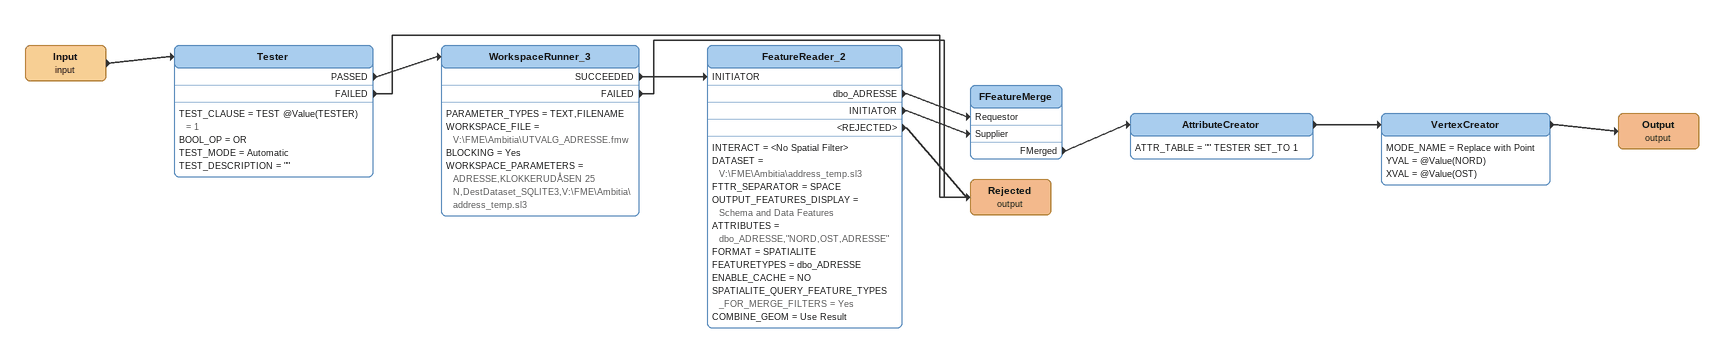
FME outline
Input (input)
    -> Tester
Tester
    TEST_CLAUSE = TEST @Value(TESTER) = 1
    BOOL_OP = OR
    TEST_MODE = Automatic
    TEST_DESCRIPTION = ""
    PASSED -> WorkspaceRunner_3
    FAILED -> Rejected (output)
WorkspaceRunner_3
    PARAMETER_TYPES = TEXT,FILENAME
    WORKSPACE_FILE = V:\FME\Ambitia\UTVALG_ADRESSE.fmw
    BLOCKING = Yes
    WORKSPACE_PARAMETERS = ADRESSE,KLOKKERUDÅSEN 25 N,DestDataset_SQLITE3,V:\FME\Ambitia\address_temp.sl3
    SUCCEEDED -> FeatureReader_2 [INITIATOR]
    FAILED -> Rejected (output)
FeatureReader_2
    INTERACT = <No Spatial Filter>
    DATASET = V:\FME\Ambitia\address_temp.sl3
    FTTR_SEPARATOR = SPACE
    OUTPUT_FEATURES_DISPLAY = Schema and Data Features
    ATTRIBUTES = dbo_ADRESSE,"NORD,OST,ADRESSE"
    FORMAT = SPATIALITE
    FEATURETYPES = dbo_ADRESSE
    ENABLE_CACHE = NO
    SPATIALITE_QUERY_FEATURE_TYPES_FOR_MERGE_FILTERS = Yes
    COMBINE_GEOM = Use Result
    dbo_ADRESSE -> FFeatureMerge [Requestor]
    INITIATOR -> FFeatureMerge [Supplier]
    <REJECTED> -> Rejected (output)
FFeatureMerge
    FMerged -> AttributeCreator
AttributeCreator
    ATTR_TABLE = "" TESTER SET_TO 1
    -> VertexCreator
VertexCreator
    MODE_NAME = Replace with Point
    YVAL = @Value(NORD)
    XVAL = @Value(OST)
    -> Output (output)
Output (output)
Rejected (output)
